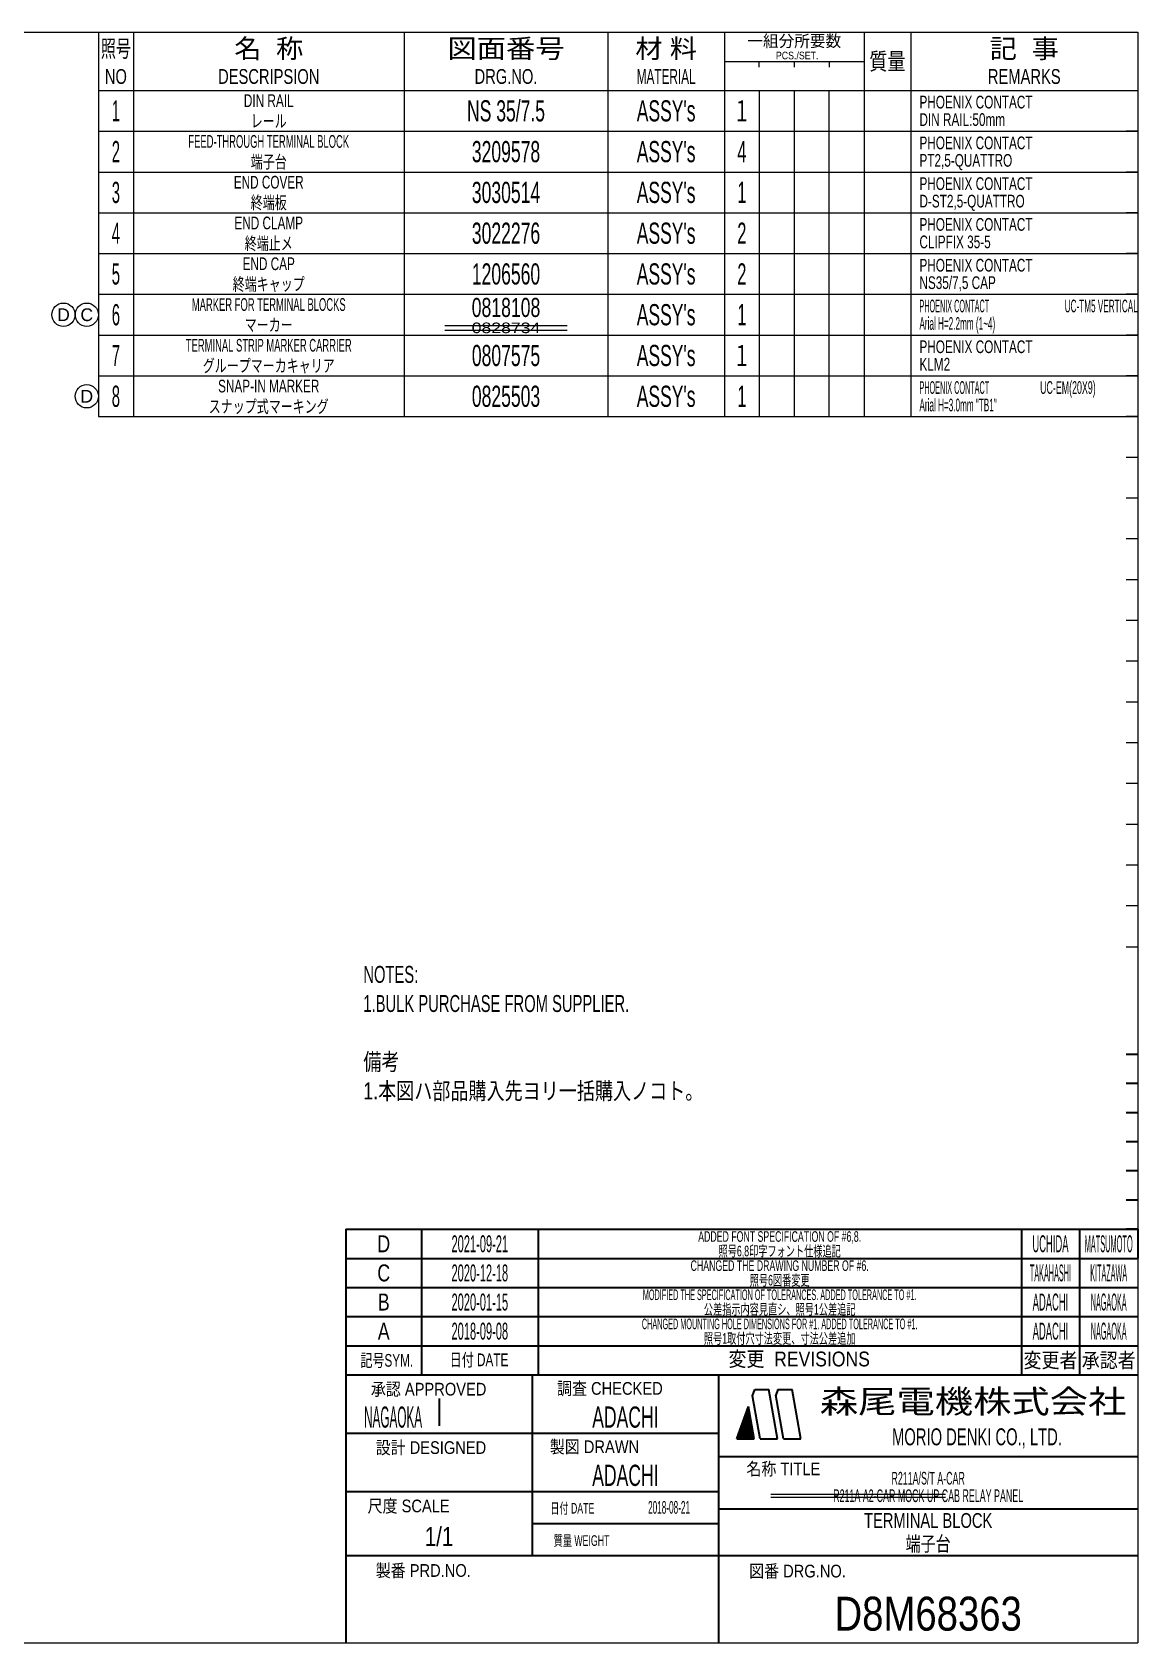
# Model space of a CAD drawing. Header units: millimetres. Extents: x 7 to 413, y 10 to 287.
# Drawn here: x 223.1 to 413, y 10.2 to 286.8 of the extents above; entities that cross this region are included whole.
import ezdxf
from ezdxf.enums import TextEntityAlignment as Align

# ---------------------------------------------------------------- set-up
doc = ezdxf.new("R2010")
doc.units = ezdxf.units.MM
for name, color, linetype in [('GR1_05', 7, 'Continuous'), ('図面枠C7M', 7, 'Continuous'), ('図面枠D8M', 7, 'Continuous'), ('表題、部品表_01', 7, 'Continuous'), ('表題、部品表_02', 7, 'Continuous'), ('表題、部品表_03', 7, 'Continuous')]:
    doc.layers.add(name, color=color, linetype=linetype)
doc.styles.add('HG丸ｺﾞｼｯｸM-PRO', font='')
doc.styles.get('HG丸ｺﾞｼｯｸM-PRO').set_extended_font_data('HG丸ｺﾞｼｯｸM-PRO')

# ---------------------------------------------------------------- blocks, each defined once
blk = doc.blocks.new('BLKF024')
at = {"layer": '図面枠D8M', "color": 4, "linetype": 'Continuous', "lineweight": 13}
for p, q in [((345.506831, 48.999879), (346.3333, 49.826349)), ((345.58776, 49.22223), (346.312102, 49.946572)), ((345.668689, 49.44458), (346.290903, 50.066794)), ((345.749617, 49.66693), (346.269705, 50.187017)), ((345.830546, 49.88928), (346.248506, 50.30724)), ((345.911475, 50.111631), (346.227307, 50.427463)), ((345.992404, 50.333981), (346.206109, 50.547686)), ((346.073333, 50.556331), (346.18491, 50.667909)), ((346.154262, 50.778681), (346.163712, 50.788131)), ((344.157871, 45.246757), (346.693675, 47.782561)), ((344.211969, 45.442276), (346.672477, 47.902784)), ((344.292898, 45.664626), (346.651278, 48.023006)), ((344.299292, 45.246757), (346.714874, 47.662338)), ((344.373827, 45.886976), (346.63008, 48.143229)), ((344.440714, 45.246757), (346.736072, 47.542115)), ((344.454756, 46.109327), (346.608881, 48.263452)), ((344.535684, 46.331677), (346.587682, 48.383675)), ((344.582135, 45.246757), (346.757271, 47.421892)), ((344.616613, 46.554027), (346.566484, 48.503898)), ((344.697542, 46.776377), (346.545285, 48.624121)), ((344.723556, 45.246757), (346.778469, 47.301669)), ((344.778471, 46.998727), (346.524087, 48.744343)), ((344.8594, 47.221078), (346.502888, 48.864566)), ((344.864978, 45.246757), (346.799668, 47.181447)), ((344.940329, 47.443428), (346.48169, 48.984789)), ((345.006399, 45.246757), (346.820866, 47.061224)), ((345.021258, 47.665778), (346.460491, 49.105012)), ((345.102186, 47.888128), (346.439293, 49.225235)), ((345.183115, 48.110479), (346.418094, 49.345457)), ((345.264044, 48.332829), (346.396896, 49.46568)), ((345.344973, 48.555179), (346.375697, 49.585903)), ((345.425902, 48.777529), (346.354499, 49.706126)), ((345.147821, 45.246757), (346.842065, 46.941001)), ((345.289242, 45.246757), (346.863263, 46.820778)), ((345.430663, 45.246757), (346.884462, 46.700555)), ((345.572085, 45.246757), (346.90566, 46.580332)), ((345.713506, 45.246757), (346.926859, 46.46011)), ((345.854927, 45.246757), (346.948057, 46.339887)), ((345.996349, 45.246757), (346.969256, 46.219664)), ((346.13777, 45.246757), (346.990455, 46.099441)), ((346.279191, 45.246757), (347.011653, 45.979218)), ((346.420613, 45.246757), (347.032852, 45.858995)), ((346.562034, 45.246757), (347.05405, 45.738773)), ((346.703455, 45.246757), (347.075249, 45.61855)), ((346.844877, 45.246757), (347.096447, 45.498327)), ((346.986298, 45.246757), (347.117646, 45.378104)), ((347.12772, 45.246757), (347.138844, 45.257881))]:
    blk.add_line(p, q, dxfattribs=at)
blk = doc.blocks.new('BLKF023')
at = {"layer": '図面枠D8M', "color": 2, "linetype": 'Continuous', "lineweight": 25}
for p, q in [((33, 286.75), (413, 286.75)), ((33, 286.75), (33, 10.25)), ((413, 286.75), (413, 10.25)), ((7, 46.25), (7, 10.25)), ((7, 46.25), (33, 46.25)), ((7, 10.25), (413, 10.25))]:
    blk.add_line(p, q, dxfattribs=at)
at = {"layer": '図面枠D8M', "color": 4, "linetype": 'Continuous', "lineweight": 13}
for p, q in [((413, 269.75), (411, 269.75)), ((413, 262.75), (411, 262.75)), ((413, 255.75), (411, 255.75)), ((413, 248.75), (411, 248.75)), ((413, 241.75), (411, 241.75)), ((413, 234.75), (411, 234.75)), ((413, 227.75), (411, 227.75)), ((413, 220.75), (411, 220.75)), ((413, 213.75), (411, 213.75)), ((413, 206.75), (411, 206.75)), ((413, 199.75), (411, 199.75)), ((413, 192.75), (411, 192.75)), ((413, 185.75), (411, 185.75)), ((413, 178.75), (411, 178.75)), ((413, 171.75), (411, 171.75)), ((413, 164.75), (411, 164.75)), ((413, 157.75), (411, 157.75)), ((413, 150.75), (411, 150.75)), ((413, 143.75), (411, 143.75)), ((413, 136.75), (411, 136.75)), ((411, 129.75), (413, 129.75))]:
    blk.add_line(p, q, dxfattribs=at)
at = {"layer": '図面枠D8M', "color": 3, "linetype": 'Continuous', "lineweight": 35}
for p, q in [((413, 111.25), (411, 111.25)), ((413, 106.25), (411, 106.25)), ((413, 101.25), (411, 101.25)), ((413, 96.25), (411, 96.25)), ((413, 91.25), (411, 91.25)), ((413, 86.25), (411, 86.25)), ((413, 81.25), (411, 81.25)), ((277, 76.25), (413, 76.25)), ((277, 76.25), (277, 10.25)), ((290, 76.25), (290, 56.25)), ((310, 76.25), (310, 56.25)), ((393, 76.25), (393, 56.25)), ((403, 76.25), (403, 56.25)), ((277, 71.25), (413, 71.25)), ((277, 66.25), (413, 66.25)), ((277, 61.25), (413, 61.25)), ((277, 56.25), (413, 56.25)), ((309, 56.25), (309, 25.25)), ((341, 56.25), (341, 10.25)), ((346.84, 52.65), (347.23, 53.75)), ((348.14, 45.25), (346.84, 52.65)), ((347.23, 53.75), (349.64, 53.75)), ((351.14, 45.25), (349.64, 53.75)), ((351.18, 53.75), (350.82, 52.76)), ((352.14, 45.25), (350.82, 52.76)), ((351.18, 53.75), (353.64, 53.75)), ((355.14, 45.25), (353.64, 53.75)), ((293, 52.17), (293, 47.48)), ((344.14, 45.25), (346.16, 50.8)), ((347.14, 45.25), (346.16, 50.8)), ((277, 46.25), (341, 46.25)), ((344.14, 45.25), (347.14, 45.25)), ((348.14, 45.25), (351.14, 45.25)), ((352.14, 45.25), (355.14, 45.25)), ((341, 42.25), (413, 42.25)), ((7, 40.25), (33, 40.25)), ((277, 36.25), (341, 36.25)), ((7, 34.25), (33, 34.25)), ((341, 33.25), (413, 33.25)), ((309, 30.75), (341, 30.75)), ((7, 28.25), (33, 28.25)), ((277, 25.25), (413, 25.25)), ((7, 22.25), (33, 22.25)), ((33, 16.25), (7, 16.25))]:
    blk.add_line(p, q, dxfattribs=at)
at = {"layer": '図面枠D8M', "color": 4, "linetype": 'Continuous', "lineweight": 13}
blk.add_blockref('BLKF024', (0, 0), dxfattribs=at)
at = {"layer": '図面枠D8M', "color": 4, "linetype": 'Continuous', "lineweight": 13, "style": 'HG丸ｺﾞｼｯｸM-PRO'}
for s, height, width, p in [('記号SYM.', 2.182, 0.69227, (284.03, 58.74)), ('日付 DATE', 2.182, 0.692507, (299.87, 58.83)), ('変更  REVISIONS', 2.5455, 0.887352, (354.85, 58.97)), ('変更者', 2.545, 0.887717, (398, 58.75)), ('承認者', 2.545, 0.887717, (408, 58.75)), ('調査 CHECKED', 2.182, 0.863174, (322.34, 53.92)), ('承認 APPROVED', 2.1818, 0.863151, (291.21, 53.79)), ('設計 DESIGNED', 2.1818, 0.862613, (291.61, 43.76)), ('製図 DRAWN', 2.182, 0.863099, (319.7, 43.9)), ('名称 TITLE', 2.182, 0.862489, (352.13, 40.11)), ('尺度 SCALE', 2.182, 0.862581, (287.78, 33.74)), ('日付 DATE', 1.818, 0.618255, (315.88, 33.34)), ('質量 WEIGHT', 1.818, 0.618812, (317.46, 27.8)), ('製番 PRD.NO.', 2.182, 0.863299, (290.29, 22.66)), ('図番 DRG.NO.', 2.182, 0.863083, (354.56, 22.56))]:
    blk.add_text(s, height=height, dxfattribs=dict(at, width=width)).set_placement(p, align=Align.MIDDLE_CENTER)
at = {"layer": '図面枠D8M', "color": 2, "linetype": 'Continuous', "lineweight": 25, "style": 'HG丸ｺﾞｼｯｸM-PRO', "width": 1.206081}
blk.add_text('森尾電機株式会社', height=4, dxfattribs=at).set_placement((384.72, 51.68), align=Align.MIDDLE_CENTER)
at = {"layer": '図面枠D8M', "color": 3, "linetype": 'Continuous', "lineweight": 35, "style": 'HG丸ｺﾞｼｯｸM-PRO', "width": 0.652197}
blk.add_text('MORIO DENKI CO., LTD.', height=2.9091, dxfattribs=at).set_placement((385.38, 45.61), align=Align.MIDDLE_CENTER)
blk = doc.blocks.new('BLKF025')
at = {"layer": '図面枠D8M', "color": 3, "linetype": 'Continuous', "lineweight": 35, "style": 'HG丸ｺﾞｼｯｸM-PRO'}
for s, height, width, p in [('D', 2.91, 0.784656, (283.5, 78.75)), ('2021-09-21', 2.909, 0.488281, (300, 78.75)), ('ADDED FONT SPECIFICATION OF #6,8.', 1.8182, 0.618129, (351.5, 80)), ('UCHIDA', 2.909, 0.415827, (398, 78.75)), ('MATSUMOTO', 2.909, 0.26157, (408, 78.75)), ('C', 2.91, 0.782198, (283.5, 73.75)), ('2020-12-18', 2.909, 0.488281, (300, 73.75)), ('CHANGED THE DRAWING NUMBER OF #6.', 1.8182, 0.618871, (351.5, 75)), ('TAKAHASHI', 2.909, 0.29452, (398, 73.75)), ('KITAZAWA', 2.909, 0.308644, (408, 73.75)), ('B', 2.91, 0.78204, (283.5, 68.75)), ('2020-01-15', 2.909, 0.488281, (300, 68.75)), ('MODIFIED THE SPECIFICATION OF TOLERANCES. ADDED TOLERANCE TO #1.', 1.8182, 0.497763, (351.5, 70)), ('ADACHI', 2.909, 0.415454, (398, 68.75)), ('NAGAOKA', 2.909, 0.309653, (408, 68.75)), ('A', 2.91, 0.782973, (283.5, 63.75)), ('2018-09-08', 2.909, 0.488281, (300, 63.75)), ('CHANGED MOUNTING HOLE DIMENSIONS FOR #1. ADDED TOLERANCE TO #1.', 1.8182, 0.497589, (351.5, 65)), ('ADACHI', 2.909, 0.415454, (398, 63.75)), ('NAGAOKA', 2.909, 0.309653, (408, 63.75)), ('NAGAOKA', 3.636, 0.414524, (285.11, 49)), ('ADACHI', 3.636, 0.619335, (325, 49)), ('ADACHI', 3.636, 0.619335, (325, 39)), ('R211A A2-CAR MOCK UP CAB RELAY PANEL', 2.1818, 0.522586, (377, 35.5)), ('2018-08-21', 2.182, 0.482412, (332.5, 33.5)), ('TERMINAL BLOCK', 2.5455, 0.742009, (377, 31.25)), ('1/1', 3.273, 0.80628, (293, 28.5)), ('D8M68363', 5.818, 0.845432, (377, 15.25))]:
    blk.add_text(s, height=height, dxfattribs=dict(at, width=width)).set_placement(p, align=Align.MIDDLE_CENTER)
blk = doc.blocks.new('BLKF026')
at = {"layer": '表題、部品表_01', "color": 4, "linetype": 'Continuous', "lineweight": 13}
for p, q in [((234.5, 286.75), (234.5, 276.75)), ((234.5, 286.75), (413, 286.75)), ((240.5, 286.75), (240.5, 276.75)), ((287, 286.75), (287, 276.75)), ((322, 286.75), (322, 276.75)), ((342, 286.75), (342, 276.75)), ((366, 286.75), (366, 276.75)), ((374, 286.75), (374, 276.75)), ((413, 286.75), (413, 276.75)), ((342, 281.75), (366, 281.75)), ((348, 280.75), (348, 281.75)), ((354, 281.75), (354, 280.75)), ((360, 281.75), (360, 280.75)), ((234.5, 276.75), (413, 276.75))]:
    blk.add_line(p, q, dxfattribs=at)
at = {"layer": '表題、部品表_01', "color": 3, "linetype": 'Continuous', "lineweight": 35, "style": 'HG丸ｺﾞｼｯｸM-PRO'}
for s, height, width, p in [('照号', 2.909, 0.651535, (237.5, 283.95)), ('名  称', 3.273, 1.042426, (263.75, 283.95)), ('図面番号', 3.273, 1.127518, (304.5, 283.95)), ('材 料', 3.273, 1.042439, (332, 283.95)), ('一組分所要数', 2.036, 0.966638, (354, 285.25)), ('記  事', 3.273, 1.042426, (393.5, 283.95)), ('PCS./SET.', 1.309, 0.862935, (354.5, 282.75)), ('質量', 2.909, 0.781842, (370, 281.75)), ('NO', 2.545, 0.740841, (237.5, 279.15)), ('DESCRIPSION', 2.5455, 0.74158, (263.75, 279.15)), ('DRG.NO.', 2.545, 0.741189, (304.5, 279.15)), ('MATERIAL', 2.545, 0.594756, (332, 279.15)), ('REMARKS', 2.545, 0.742803, (393.5, 279.15))]:
    blk.add_text(s, height=height, dxfattribs=dict(at, width=width)).set_placement(p, align=Align.MIDDLE_CENTER)
blk = doc.blocks.new('BLKF035')
at = {"layer": '表題、部品表_02', "color": 4, "linetype": 'Continuous', "lineweight": 13}
for p, q in [((234.5, 276.75), (234.5, 269.75)), ((234.5, 276.75), (413, 276.75)), ((240.5, 276.75), (240.5, 269.75)), ((287, 276.75), (287, 269.75)), ((322, 276.75), (322, 269.75)), ((342, 276.75), (342, 269.75)), ((348, 276.75), (348, 269.75)), ((354, 276.75), (354, 269.75)), ((360, 269.75), (360, 276.75)), ((366, 276.75), (366, 269.75)), ((374, 276.75), (374, 269.75)), ((413, 276.75), (413, 269.75)), ((234.5, 269.75), (413, 269.75))]:
    blk.add_line(p, q, dxfattribs=at)
blk = doc.blocks.new('BLKF037')
at = {"layer": '表題、部品表_02', "color": 4, "linetype": 'Continuous', "lineweight": 13}
for p, q in [((234.5, 269.75), (234.5, 262.75)), ((234.5, 269.75), (413, 269.75)), ((240.5, 269.75), (240.5, 262.75)), ((287, 269.75), (287, 262.75)), ((322, 269.75), (322, 262.75)), ((342, 269.75), (342, 262.75)), ((348, 269.75), (348, 262.75)), ((354, 269.75), (354, 262.75)), ((360, 262.75), (360, 269.75)), ((366, 269.75), (366, 262.75)), ((374, 269.75), (374, 262.75)), ((413, 269.75), (413, 262.75)), ((234.5, 262.75), (413, 262.75))]:
    blk.add_line(p, q, dxfattribs=at)
blk = doc.blocks.new('BLKF039')
at = {"layer": '表題、部品表_02', "color": 4, "linetype": 'Continuous', "lineweight": 13}
for p, q in [((234.5, 262.75), (234.5, 255.75)), ((234.5, 262.75), (413, 262.75)), ((240.5, 262.75), (240.5, 255.75)), ((287, 262.75), (287, 255.75)), ((322, 262.75), (322, 255.75)), ((342, 262.75), (342, 255.75)), ((348, 262.75), (348, 255.75)), ((354, 262.75), (354, 255.75)), ((360, 255.75), (360, 262.75)), ((366, 262.75), (366, 255.75)), ((374, 262.75), (374, 255.75)), ((413, 262.75), (413, 255.75)), ((234.5, 255.75), (413, 255.75))]:
    blk.add_line(p, q, dxfattribs=at)
blk = doc.blocks.new('BLKF041')
at = {"layer": '表題、部品表_02', "color": 4, "linetype": 'Continuous', "lineweight": 13}
for p, q in [((234.5, 255.75), (234.5, 248.75)), ((234.5, 255.75), (413, 255.75)), ((240.5, 255.75), (240.5, 248.75)), ((287, 255.75), (287, 248.75)), ((322, 255.75), (322, 248.75)), ((342, 255.75), (342, 248.75)), ((348, 255.75), (348, 248.75)), ((354, 255.75), (354, 248.75)), ((360, 248.75), (360, 255.75)), ((366, 255.75), (366, 248.75)), ((374, 255.75), (374, 248.75)), ((413, 255.75), (413, 248.75)), ((234.5, 248.75), (413, 248.75))]:
    blk.add_line(p, q, dxfattribs=at)
blk = doc.blocks.new('BLKF043')
at = {"layer": '表題、部品表_02', "color": 4, "linetype": 'Continuous', "lineweight": 13}
for p, q in [((234.5, 248.75), (234.5, 241.75)), ((234.5, 248.75), (413, 248.75)), ((240.5, 248.75), (240.5, 241.75)), ((287, 248.75), (287, 241.75)), ((322, 248.75), (322, 241.75)), ((342, 248.75), (342, 241.75)), ((348, 248.75), (348, 241.75)), ((354, 248.75), (354, 241.75)), ((360, 241.75), (360, 248.75)), ((366, 248.75), (366, 241.75)), ((374, 248.75), (374, 241.75)), ((413, 248.75), (413, 241.75)), ((234.5, 241.75), (413, 241.75))]:
    blk.add_line(p, q, dxfattribs=at)
blk = doc.blocks.new('BLKF045')
at = {"layer": '表題、部品表_02', "color": 4, "linetype": 'Continuous', "lineweight": 13}
for p, q in [((234.5, 227.75), (234.5, 220.75)), ((234.5, 227.75), (413, 227.75)), ((240.5, 227.75), (240.5, 220.75)), ((287, 227.75), (287, 220.75)), ((322, 227.75), (322, 220.75)), ((342, 227.75), (342, 220.75)), ((348, 227.75), (348, 220.75)), ((354, 227.75), (354, 220.75)), ((360, 220.75), (360, 227.75)), ((366, 227.75), (366, 220.75)), ((374, 227.75), (374, 220.75)), ((413, 227.75), (413, 220.75)), ((234.5, 220.75), (413, 220.75))]:
    blk.add_line(p, q, dxfattribs=at)
blk = doc.blocks.new('BLKF047')
at = {"layer": '表題、部品表_02', "color": 4, "linetype": 'Continuous', "lineweight": 13}
for p, q in [((234.5, 241.75), (234.5, 234.75)), ((234.5, 241.75), (413, 241.75)), ((240.5, 241.75), (240.5, 234.75)), ((287, 241.75), (287, 234.75)), ((322, 241.75), (322, 234.75)), ((342, 241.75), (342, 234.75)), ((348, 241.75), (348, 234.75)), ((354, 241.75), (354, 234.75)), ((360, 234.75), (360, 241.75)), ((366, 241.75), (366, 234.75)), ((374, 241.75), (374, 234.75)), ((413, 241.75), (413, 234.75)), ((234.5, 234.75), (413, 234.75))]:
    blk.add_line(p, q, dxfattribs=at)
blk = doc.blocks.new('BLKF049')
at = {"layer": '表題、部品表_02', "color": 4, "linetype": 'Continuous', "lineweight": 13}
for p, q in [((234.5, 234.75), (234.5, 227.75)), ((234.5, 234.75), (413, 234.75)), ((240.5, 234.75), (240.5, 227.75)), ((287, 234.75), (287, 227.75)), ((322, 234.75), (322, 227.75)), ((342, 234.75), (342, 227.75)), ((348, 234.75), (348, 227.75)), ((354, 234.75), (354, 227.75)), ((360, 227.75), (360, 234.75)), ((366, 234.75), (366, 227.75)), ((374, 234.75), (374, 227.75)), ((413, 234.75), (413, 227.75)), ((234.5, 227.75), (413, 227.75))]:
    blk.add_line(p, q, dxfattribs=at)
blk = doc.blocks.new('BLKF067')
at = {"layer": 'GR1_05', "color": 4, "linetype": 'Continuous', "lineweight": 13}
blk.add_circle((232.5, 238.25), 2, dxfattribs=at)
at = {"layer": 'GR1_05', "color": 4, "linetype": 'Continuous', "lineweight": 13, "style": 'HG丸ｺﾞｼｯｸM-PRO', "width": 1.042931}
blk.add_text('C', height=2.18, dxfattribs=at).set_placement((232.5, 238.25), align=Align.MIDDLE_CENTER)
blk = doc.blocks.new('BLKF069')
at = {"layer": '図面枠D8M', "color": 3, "linetype": 'Continuous', "lineweight": 35}
for p, q in [((277, 81.25), (413, 81.25)), ((277, 81.25), (277, 76.25)), ((290, 81.25), (290, 76.25)), ((310, 81.25), (310, 76.25)), ((393, 81.25), (393, 76.25)), ((403, 81.25), (403, 76.25)), ((413, 81.25), (413, 76.25)), ((277, 76.25), (413, 76.25))]:
    blk.add_line(p, q, dxfattribs=at)
blk = doc.blocks.new('BLKF068')
at = {"layer": '図面枠D8M', "color": 3, "linetype": 'Continuous', "lineweight": 35}
blk.add_blockref('BLKF069', (0, 0), dxfattribs=at)
blk = doc.blocks.new('BLKF070')
at = {"layer": 'GR1_05', "color": 4, "linetype": 'Continuous', "lineweight": 13}
blk.add_circle((228.5, 238.25), 2, dxfattribs=at)
at = {"layer": 'GR1_05', "color": 4, "linetype": 'Continuous', "lineweight": 13, "style": 'HG丸ｺﾞｼｯｸM-PRO', "width": 1.042833}
blk.add_text('D', height=2.18, dxfattribs=at).set_placement((228.5, 238.25), align=Align.MIDDLE_CENTER)
blk = doc.blocks.new('BLKF071')
at = {"layer": 'GR1_05', "color": 4, "linetype": 'Continuous', "lineweight": 13}
blk.add_circle((232.5, 224.25), 2, dxfattribs=at)
at = {"layer": 'GR1_05', "color": 4, "linetype": 'Continuous', "lineweight": 13, "style": 'HG丸ｺﾞｼｯｸM-PRO', "width": 1.042833}
blk.add_text('D', height=2.18, dxfattribs=at).set_placement((232.5, 224.25), align=Align.MIDDLE_CENTER)

msp = doc.modelspace()

# ---------------------------------------------------------------- linework, layer by layer
at = {"layer": 'GR1_05', "color": 4, "linetype": 'Continuous', "lineweight": 13}
for p, q in [((294, 236.4), (315, 236.4)), ((294, 235.6), (315, 235.6))]:
    msp.add_line(p, q, dxfattribs=at)
at = {"layer": '図面枠D8M', "color": 4, "linetype": 'Continuous', "lineweight": 13}
for p, q in [((350, 35.75), (379.98, 35.75)), ((350, 35.25), (379.98, 35.25))]:
    msp.add_line(p, q, dxfattribs=at)

# ---------------------------------------------------------------- block references
at = {"layer": 'GR1_05', "color": 4, "linetype": 'Continuous', "lineweight": 13}
for name in ['BLKF070', 'BLKF067', 'BLKF071']:
    msp.add_blockref(name, (0, 0), dxfattribs=at)
at = {"layer": '図面枠D8M', "color": 4, "linetype": 'Continuous', "lineweight": 35}
msp.add_blockref('BLKF023', (0, 0), dxfattribs=at)
at = {"layer": '図面枠D8M', "color": 3, "linetype": 'Continuous', "lineweight": 35}
for name in ['BLKF068', 'BLKF025']:
    msp.add_blockref(name, (0, 0), dxfattribs=at)
at = {"layer": '表題、部品表_01', "color": 4, "linetype": 'Continuous', "lineweight": 13}
msp.add_blockref('BLKF026', (0, 0), dxfattribs=at)
at = {"layer": '表題、部品表_02', "color": 4, "linetype": 'Continuous', "lineweight": 13}
for name in ['BLKF035', 'BLKF037', 'BLKF039', 'BLKF041', 'BLKF043', 'BLKF047', 'BLKF049', 'BLKF045']:
    msp.add_blockref(name, (0, 0), dxfattribs=at)

# ---------------------------------------------------------------- texts
at = {"layer": 'GR1_05', "color": 3, "linetype": 'Continuous', "lineweight": 35, "style": 'HG丸ｺﾞｼｯｸM-PRO', "width": 1.245392}
msp.add_text('0828734', height=1.818, dxfattribs=at).set_placement((304.5, 236), align=Align.MIDDLE_CENTER)
at = {"layer": '図面枠C7M', "color": 3, "linetype": 'Continuous', "lineweight": 35, "style": 'HG丸ｺﾞｼｯｸM-PRO'}
for s, height, width, p in [('照号6,8印字フォント仕様追記', 1.8182, 0.618929, (351.5, 77.5)), ('照号6図番変更', 1.818, 0.619068, (351.5, 72.5))]:
    msp.add_text(s, height=height, dxfattribs=dict(at, width=width)).set_placement(p, align=Align.MIDDLE_CENTER)
at = {"layer": '図面枠D8M', "color": 3, "linetype": 'Continuous', "lineweight": 35, "style": 'HG丸ｺﾞｼｯｸM-PRO'}
for s, height, width, p in [('公差指示内容見直シ、照号1公差追記', 1.8182, 0.619003, (351.5, 67.5)), ('照号1取付穴寸法変更、寸法公差追加', 1.8182, 0.619003, (351.5, 62.5)), ('R211A/S/T A-CAR', 2.1818, 0.521946, (377, 38.5)), ('端子台', 2.545, 0.741121, (377, 27.25))]:
    msp.add_text(s, height=height, dxfattribs=dict(at, width=width)).set_placement(p, align=Align.MIDDLE_CENTER)
at = {"layer": '表題、部品表_01', "color": 3, "linetype": 'Continuous', "lineweight": 35, "style": 'HG丸ｺﾞｼｯｸM-PRO'}
for s, height, width, p in [('NOTES:', 2.909, 0.651134, (280, 125)), ('1.BULK PURCHASE FROM SUPPLIER.', 2.9091, 0.651852, (280, 120)), ('備考', 2.909, 0.781842, (280, 110)), ('1.本図ハ部品購入先ヨリ一括購入ノコト。', 2.9091, 0.782004, (280, 105))]:
    msp.add_text(s, height=height, dxfattribs=dict(at, width=width)).set_placement(p, align=Align.MIDDLE_LEFT)
at = {"layer": '表題、部品表_03', "color": 3, "linetype": 'Continuous', "lineweight": 35, "style": 'HG丸ｺﾞｼｯｸM-PRO'}
for s, height, width, p in [('1', 3.64, 0.521199, (237.5, 273.25)), ('DIN RAIL', 2.182, 0.69316, (263.75, 275)), ('NS 35/7.5', 3.636, 0.618922, (304.5, 273.25)), ("ASSY's", 3.636, 0.617769, (332, 273.25)), ('１', 3.64, 0.578238, (345, 273.25)), ('レール', 2.182, 0.692256, (263.75, 271.5)), ('FEED-THROUGH TERMINAL BLOCK', 2.1818, 0.554676, (263.75, 268)), ('2', 3.64, 0.521199, (237.5, 266.25)), ('端子台', 2.182, 0.692256, (263.75, 264.5)), ('3209578', 3.636, 0.619953, (304.5, 266.25)), ("ASSY's", 3.636, 0.617769, (332, 266.25)), ('4', 3.64, 0.576062, (345, 266.25)), ('3', 3.64, 0.521199, (237.5, 259.25)), ('END COVER', 2.182, 0.691632, (263.75, 261)), ('3030514', 3.636, 0.619953, (304.5, 259.25)), ("ASSY's", 3.636, 0.617769, (332, 259.25)), ('1', 3.64, 0.576062, (345, 259.25)), ('終端板', 2.182, 0.692256, (263.75, 257.5)), ('END CLAMP', 2.182, 0.692299, (263.75, 254)), ('4', 3.64, 0.521199, (237.5, 252.25)), ('終端止メ', 2.182, 0.692256, (263.75, 250.5)), ('3022276', 3.636, 0.619953, (304.5, 252.25)), ("ASSY's", 3.636, 0.617769, (332, 252.25)), ('2', 3.64, 0.576062, (345, 252.25)), ('5', 3.64, 0.521199, (237.5, 245.25)), ('END CAP', 2.182, 0.691956, (263.75, 247)), ('1206560', 3.636, 0.619953, (304.5, 245.25)), ("ASSY's", 3.636, 0.617769, (332, 245.25)), ('2', 3.64, 0.576062, (345, 245.25)), ('終端キャップ', 2.182, 0.692256, (263.75, 243.5)), ('MARKER FOR TERMINAL BLOCKS', 2.1818, 0.554332, (263.75, 240)), ('0818108', 3.273, 0.691275, (304.5, 239.5)), ('6', 3.64, 0.521199, (237.5, 238.25)), ("ASSY's", 3.636, 0.617769, (332, 238.25)), ('1', 3.64, 0.576062, (345, 238.25)), ('マーカー', 2.182, 0.692256, (263.75, 236.5)), ('7', 3.64, 0.521199, (237.5, 231.25)), ('TERMINAL STRIP MARKER CARRIER', 2.1818, 0.554386, (263.75, 233)), ('0807575', 3.636, 0.619953, (304.5, 231.25)), ("ASSY's", 3.636, 0.617769, (332, 231.25)), ('１', 3.64, 0.578238, (345, 231.25)), ('グループマーカキャリア', 2.1818, 0.692256, (263.75, 229.5)), ('SNAP-IN MARKER', 2.1818, 0.69228, (263.75, 226)), ('8', 3.64, 0.521199, (237.5, 224.25)), ('0825503', 3.636, 0.619953, (304.5, 224.25)), ("ASSY's", 3.636, 0.617769, (332, 224.25)), ('1', 3.64, 0.576062, (345, 224.25)), ('スナップ式マーキング', 2.182, 0.692256, (263.75, 222.5))]:
    msp.add_text(s, height=height, dxfattribs=dict(at, width=width)).set_placement(p, align=Align.MIDDLE_CENTER)
for s, height, width, p in [('PHOENIX CONTACT', 2.1818, 0.692624, (375.5, 274.75)), ('DIN RAIL:50mm', 2.1818, 0.692477, (375.5, 271.75)), ('PHOENIX CONTACT', 2.1818, 0.692624, (375.5, 267.75)), ('PT2,5-QUATTRO', 2.1818, 0.692397, (375.5, 264.75)), ('PHOENIX CONTACT', 2.1818, 0.692624, (375.5, 260.75)), ('D-ST2,5-QUATTRO', 2.1818, 0.692479, (375.5, 257.75)), ('PHOENIX CONTACT', 2.1818, 0.692624, (375.5, 253.75)), ('CLIPFIX 35-5', 2.1818, 0.692388, (375.5, 250.75)), ('PHOENIX CONTACT', 2.1818, 0.692624, (375.5, 246.75)), ('NS35/7,5 CAP', 2.1818, 0.691437, (375.5, 243.75)), ('PHOENIX CONTACT', 2.1818, 0.34171, (375.5, 239.75)), ('Arial H=2.2mm (1~4)', 2.1818, 0.480373, (375.5, 236.75)), ('PHOENIX CONTACT', 2.1818, 0.692624, (375.5, 232.75)), ('KLM2', 2.182, 0.692835, (375.5, 229.75)), ('PHOENIX CONTACT', 2.1818, 0.34171, (375.5, 225.75)), ('UC-EM(20X9)', 2.1818, 0.521471, (396.22, 225.75)), ('Arial H=3.0mm "TB1"', 2.1818, 0.480635, (375.5, 222.75))]:
    msp.add_text(s, height=height, dxfattribs=dict(at, width=width)).set_placement(p, align=Align.MIDDLE_LEFT)
at = {"layer": '表題、部品表_03', "color": 3, "linetype": 'Continuous', "lineweight": 35, "style": 'HG丸ｺﾞｼｯｸM-PRO', "width": 0.48091}
msp.add_text('UC-TM5 VERTICAL', height=2.1818, dxfattribs=at).set_placement((413, 239.75), align=Align.MIDDLE_RIGHT)

doc.saveas('drawing.dxf')
